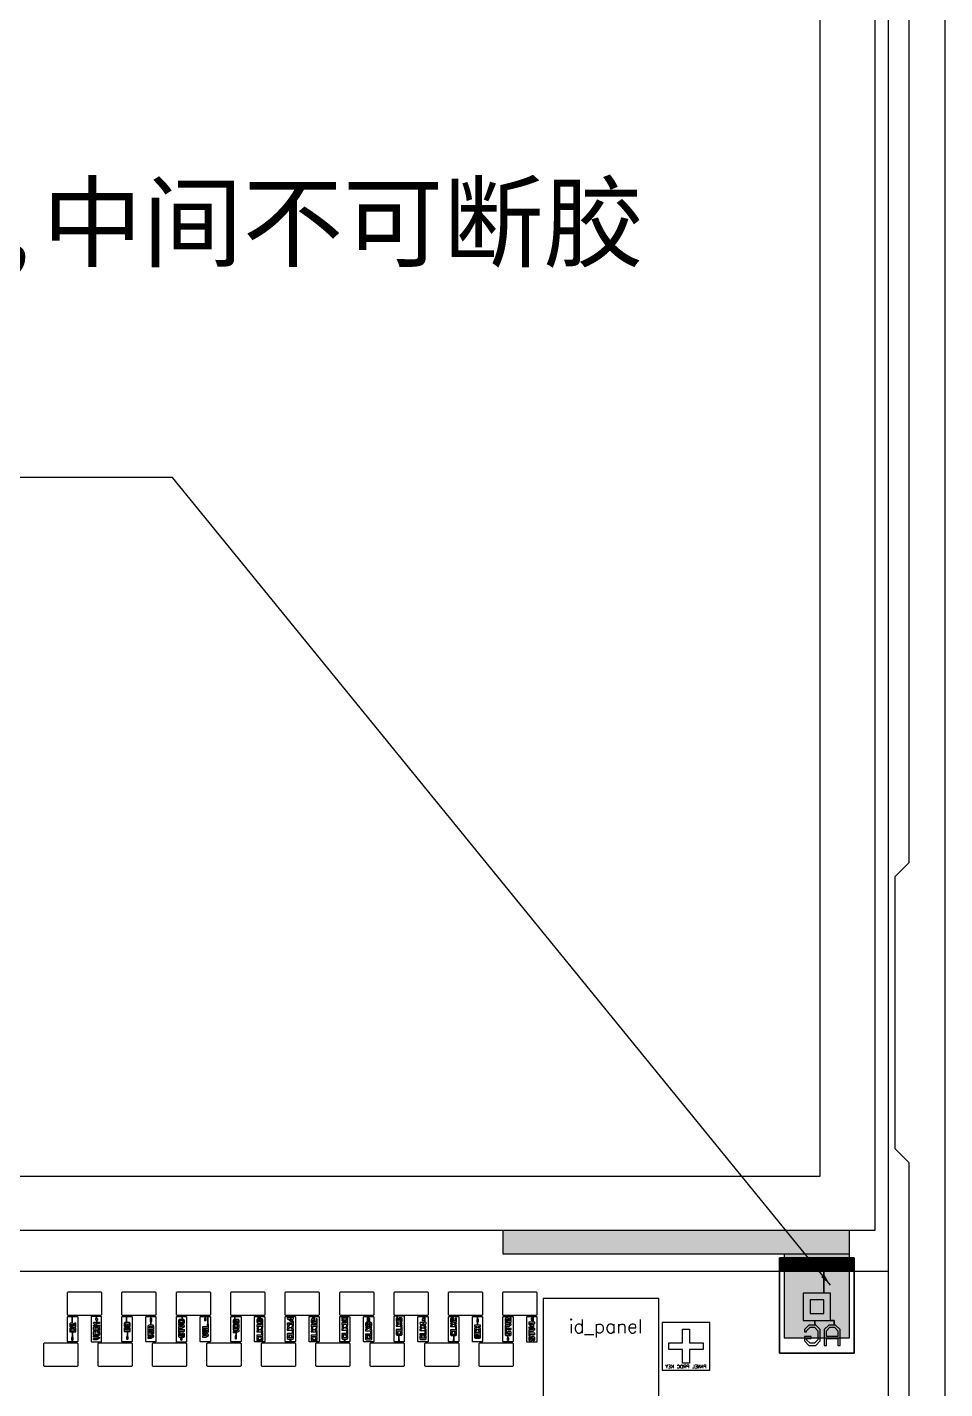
# Model space of a CAD drawing. Header units: millimetres. Extents: x 1248 to 1672, y 459 to 760.
# Drawn here: x 1361.04 to 1374.52, y 607.45 to 627.45 of the extents above; entities that cross this region are included whole.
import ezdxf
from ezdxf.enums import TextEntityAlignment as Align

# ---------------------------------------------------------------- set-up
doc = ezdxf.new("R2010")
doc.units = ezdxf.units.MM
for name, color, linetype in [('BL', 7, 'Continuous'), ('dim', 4, 'Continuous'), ('DIM（标注）', 3, 'Continuous'), ('FPC', 7, 'Continuous'), ('标 注', 3, 'Continuous')]:
    doc.layers.add(name, color=color, linetype=linetype)
doc.styles.get("Standard").update_dxf_attribs({"font": 'txt', "bigfont": 'gbcbig.shx'})
doc.styles.add('宋体', font='')
doc.styles.get('宋体').set_extended_font_data('SimSun')
doc.dimstyles.get("Standard").update_dxf_attribs({"dimtxt": 0.18, "dimasz": 0.18, "dimexe": 0.18, "dimexo": 0.0625, "dimgap": 0.09, "dimtad": 0, "dimtih": 1, "dimtoh": 1, "dimdec": 4, "dimzin": 0, "dimdsep": 46, "dimtxsty": 'Standard', "dimcen": 0.09, "dimadec": 0, "dimazin": 0, "dimtfac": 1, "dimtdec": 4, "dimtofl": 0, "dimtmove": 0, "dimatfit": 3, "dimfxl": 1, "dimtolj": 1, "dimtzin": 0, "dimarcsym": 0})

# ---------------------------------------------------------------- blocks, each defined once
blk = doc.blocks.new('LCD')
at = {"color": 6}
for p, q in [((7424.382, -538.585), (7424.382, -447.285)), ((7422.782, -537.185), (7422.782, -535.785)), ((7422.782, -535.785), (7423.432, -535.785)), ((7423.432, -535.8), (7422.797, -535.8)), ((7422.797, -535.8), (7422.797, -535.815)), ((7422.797, -535.815), (7423.432, -535.815)), ((7423.432, -535.83), (7422.797, -535.83)), ((7422.797, -535.83), (7422.797, -535.845)), ((7422.797, -535.845), (7423.432, -535.845)), ((7423.432, -535.86), (7422.797, -535.86)), ((7422.797, -535.86), (7422.797, -535.875)), ((7422.797, -535.875), (7423.432, -535.875)), ((7423.432, -535.89), (7422.797, -535.89)), ((7422.797, -535.89), (7422.797, -535.905)), ((7422.797, -535.905), (7423.432, -535.905)), ((7423.432, -535.92), (7422.797, -535.92)), ((7422.797, -535.92), (7422.797, -535.935)), ((7422.797, -535.935), (7423.432, -535.935)), ((7423.432, -535.785), (7423.432, -535.8)), ((7423.432, -535.8), (7423.432, -535.785)), ((7423.432, -535.785), (7423.882, -535.785)), ((7423.867, -535.8), (7423.432, -535.8)), ((7423.432, -535.815), (7423.432, -535.83)), ((7423.432, -535.83), (7423.432, -535.815)), ((7423.432, -535.815), (7423.867, -535.815)), ((7423.867, -535.83), (7423.432, -535.83)), ((7423.432, -535.845), (7423.432, -535.86)), ((7423.432, -535.86), (7423.432, -535.845)), ((7423.432, -535.845), (7423.867, -535.845)), ((7423.867, -535.86), (7423.432, -535.86)), ((7423.432, -535.875), (7423.432, -535.89)), ((7423.432, -535.89), (7423.432, -535.875)), ((7423.432, -535.875), (7423.867, -535.875)), ((7423.867, -535.89), (7423.432, -535.89)), ((7423.432, -535.905), (7423.432, -535.92)), ((7423.432, -535.92), (7423.432, -535.905)), ((7423.432, -535.905), (7423.867, -535.905)), ((7423.867, -535.92), (7423.432, -535.92)), ((7423.432, -535.935), (7423.432, -535.95)), ((7423.432, -535.95), (7423.432, -535.935)), ((7423.432, -535.935), (7423.867, -535.935)), ((7423.867, -535.815), (7423.867, -535.8)), ((7423.867, -535.845), (7423.867, -535.83)), ((7423.867, -535.875), (7423.867, -535.86)), ((7423.867, -535.905), (7423.867, -535.89)), ((7423.867, -535.935), (7423.867, -535.92)), ((7423.882, -535.785), (7423.882, -537.185)), ((7423.432, -535.95), (7422.797, -535.95)), ((7422.797, -535.95), (7422.797, -535.965)), ((7422.797, -535.965), (7423.432, -535.965)), ((7423.867, -535.95), (7423.432, -535.95)), ((7423.432, -535.965), (7423.432, -536.305)), ((7423.432, -536.305), (7423.432, -535.965)), ((7423.432, -535.965), (7423.867, -535.965)), ((7423.867, -535.965), (7423.867, -535.95)), ((7423.432, -536.305), (7423.132, -536.305)), ((7423.132, -536.305), (7423.132, -536.705)), ((7423.532, -536.305), (7423.432, -536.305)), ((7423.532, -536.705), (7423.532, -536.305)), ((7423.132, -536.705), (7423.301, -536.705)), ((7423.301, -536.705), (7423.301, -536.774)), ((7423.301, -536.774), (7423.301, -536.705)), ((7423.301, -536.705), (7423.584, -536.705)), ((7423.584, -536.705), (7423.532, -536.705)), ((7423.584, -536.705), (7423.584, -536.774)), ((7423.584, -536.774), (7423.584, -536.705)), ((7423.214, -536.774), (7423.148, -536.84)), ((7423.148, -536.84), (7423.148, -536.873)), ((7423.148, -536.873), (7423.181, -536.873)), ((7423.181, -536.857), (7423.231, -536.807)), ((7423.181, -536.873), (7423.181, -536.857)), ((7423.301, -536.774), (7423.214, -536.774)), ((7423.231, -536.807), (7423.298, -536.807)), ((7423.298, -536.807), (7423.347, -536.857)), ((7423.314, -536.774), (7423.301, -536.774)), ((7423.381, -536.84), (7423.314, -536.774)), ((7423.347, -536.857), (7423.347, -536.99)), ((7423.381, -537.007), (7423.381, -536.84)), ((7423.507, -536.774), (7423.441, -536.84)), ((7423.441, -536.84), (7423.441, -537.074)), ((7423.584, -536.774), (7423.507, -536.774)), ((7423.607, -536.774), (7423.584, -536.774)), ((7423.674, -536.84), (7423.607, -536.774)), ((7423.674, -537.074), (7423.674, -536.84)), ((7423.247, -536.94), (7423.148, -536.94)), ((7423.148, -536.94), (7423.148, -537.007)), ((7423.148, -537.007), (7423.214, -537.074)), ((7423.181, -536.99), (7423.181, -536.974)), ((7423.181, -536.974), (7423.247, -536.974)), ((7423.231, -537.04), (7423.181, -536.99)), ((7423.214, -537.074), (7423.314, -537.074)), ((7423.298, -537.04), (7423.231, -537.04)), ((7423.247, -536.974), (7423.247, -536.94)), ((7423.347, -536.99), (7423.298, -537.04)), ((7423.314, -537.074), (7423.381, -537.007)), ((7423.441, -537.074), (7423.474, -537.074)), ((7423.474, -537.074), (7423.474, -536.974)), ((7423.474, -536.974), (7423.64, -536.974)), ((7423.64, -536.974), (7423.64, -537.074)), ((7423.64, -537.074), (7423.674, -537.074)), ((7423.882, -537.185), (7422.782, -537.185))]:
    blk.add_line(p, q, dxfattribs=at)
for points in [[(7370.542, -535.985), (7424.382, -535.985), (7424.382, -447.285), (7370.542, -447.285)], [(7371.542, -534.585), (7423.382, -534.585), (7423.382, -448.185), (7371.542, -448.185)], [(7422.782, -537.185), (7423.882, -537.185), (7423.882, -535.785), (7422.782, -535.785)], [(7412.818, -536.625), (7412.808, -536.635), (7412.328, -536.635), (7412.318, -536.625), (7412.318, -536.295), (7412.328, -536.285), (7412.808, -536.285), (7412.818, -536.295)], [(7413.618, -536.625), (7413.608, -536.635), (7413.128, -536.635), (7413.118, -536.625), (7413.118, -536.295), (7413.128, -536.285), (7413.608, -536.285), (7413.618, -536.295)], [(7414.418, -536.625), (7414.408, -536.635), (7413.928, -536.635), (7413.918, -536.625), (7413.918, -536.295), (7413.928, -536.285), (7414.408, -536.285), (7414.418, -536.295)], [(7415.218, -536.625), (7415.208, -536.635), (7414.728, -536.635), (7414.718, -536.625), (7414.718, -536.295), (7414.728, -536.285), (7415.208, -536.285), (7415.218, -536.295)], [(7416.018, -536.625), (7416.008, -536.635), (7415.528, -536.635), (7415.518, -536.625), (7415.518, -536.295), (7415.528, -536.285), (7416.008, -536.285), (7416.018, -536.295)], [(7416.818, -536.625), (7416.808, -536.635), (7416.328, -536.635), (7416.318, -536.625), (7416.318, -536.295), (7416.328, -536.285), (7416.808, -536.285), (7416.818, -536.295)], [(7417.618, -536.625), (7417.608, -536.635), (7417.128, -536.635), (7417.118, -536.625), (7417.118, -536.295), (7417.128, -536.285), (7417.608, -536.285), (7417.618, -536.295)], [(7418.418, -536.625), (7418.408, -536.635), (7417.928, -536.635), (7417.918, -536.625), (7417.918, -536.295), (7417.928, -536.285), (7418.408, -536.285), (7418.418, -536.295)], [(7419.218, -536.625), (7419.208, -536.635), (7418.728, -536.635), (7418.718, -536.625), (7418.718, -536.295), (7418.728, -536.285), (7419.208, -536.285), (7419.218, -536.295)], [(7419.308, -538.085), (7421.008, -538.085), (7421.008, -536.385), (7419.308, -536.385)], [(7423.232, -536.605), (7423.432, -536.605), (7423.432, -536.405), (7423.232, -536.405)], [(7412.468, -537.016), (7412.464, -537.02), (7412.322, -537.02), (7412.318, -537.016), (7412.318, -536.654), (7412.322, -536.65), (7412.385, -536.65), (7412.385, -536.746), (7412.362, -536.746), (7412.35, -536.757), (7412.35, -536.795), (7412.362, -536.806), (7412.377, -536.806), (7412.377, -536.788), (7412.369, -536.788), (7412.368, -536.787), (7412.368, -536.765), (7412.369, -536.764), (7412.386, -536.764), (7412.386, -536.765), (7412.386, -536.806), (7412.395, -536.806), (7412.395, -536.816), (7412.362, -536.816), (7412.35, -536.827), (7412.35, -536.876), (7412.391, -536.876), (7412.391, -536.955), (7412.379, -536.955), (7412.379, -536.989), (7412.39, -537.001), (7412.403, -536.988), (7412.403, -536.955), (7412.391, -536.955), (7412.391, -536.876), (7412.44, -536.876), (7412.44, -536.827), (7412.429, -536.816), (7412.395, -536.816), (7412.395, -536.806), (7412.44, -536.806), (7412.44, -536.746), (7412.422, -536.746), (7412.422, -536.788), (7412.404, -536.788), (7412.404, -536.757), (7412.393, -536.746), (7412.385, -536.746), (7412.385, -536.65), (7412.464, -536.65), (7412.468, -536.654)], [(7412.668, -537.016), (7412.672, -537.02), (7412.813, -537.02), (7412.818, -537.015), (7412.818, -536.654), (7412.814, -536.65), (7412.745, -536.65), (7412.745, -536.67), (7412.757, -536.682), (7412.757, -536.702), (7412.748, -536.702), (7412.748, -536.734), (7412.79, -536.734), (7412.79, -536.752), (7412.731, -536.752), (7412.743, -536.764), (7412.731, -536.776), (7412.79, -536.776), (7412.79, -536.794), (7412.745, -536.794), (7412.745, -536.8), (7412.778, -536.8), (7412.79, -536.812), (7412.79, -536.849), (7412.778, -536.86), (7412.768, -536.86), (7412.768, -536.866), (7412.779, -536.866), (7412.79, -536.878), (7412.79, -536.915), (7412.779, -536.926), (7412.725, -536.926), (7412.725, -536.932), (7412.75, -536.932), (7412.79, -536.956), (7412.79, -536.969), (7412.75, -536.992), (7412.7, -536.992), (7412.7, -536.974), (7412.745, -536.974), (7412.765, -536.962), (7412.745, -536.95), (7412.7, -536.95), (7412.7, -536.932), (7412.725, -536.932), (7412.725, -536.926), (7412.711, -536.926), (7412.7, -536.915), (7412.7, -536.878), (7412.711, -536.866), (7412.731, -536.866), (7412.731, -536.884), (7412.719, -536.884), (7412.718, -536.885), (7412.718, -536.908), (7412.719, -536.908), (7412.771, -536.908), (7412.772, -536.908), (7412.772, -536.885), (7412.771, -536.884), (7412.758, -536.884), (7412.758, -536.866), (7412.768, -536.866), (7412.768, -536.86), (7412.711, -536.86), (7412.7, -536.849), (7412.7, -536.812), (7412.711, -536.8), (7412.745, -536.8), (7412.745, -536.794), (7412.706, -536.794), (7412.701, -536.782), (7412.718, -536.764), (7412.701, -536.747), (7412.706, -536.734), (7412.748, -536.734), (7412.748, -536.702), (7412.733, -536.702), (7412.733, -536.681), (7412.745, -536.67), (7412.745, -536.65), (7412.672, -536.65), (7412.668, -536.654)], [(7413.268, -537.016), (7413.264, -537.02), (7413.122, -537.02), (7413.118, -537.016), (7413.118, -536.654), (7413.122, -536.65), (7413.185, -536.65), (7413.185, -536.738), (7413.161, -536.738), (7413.15, -536.75), (7413.15, -536.787), (7413.161, -536.798), (7413.177, -536.798), (7413.177, -536.78), (7413.169, -536.78), (7413.168, -536.78), (7413.168, -536.757), (7413.169, -536.756), (7413.185, -536.756), (7413.186, -536.757), (7413.186, -536.757), (7413.195, -536.766), (7413.195, -536.808), (7413.161, -536.808), (7413.15, -536.82), (7413.15, -536.868), (7413.198, -536.868), (7413.198, -536.945), (7413.185, -536.945), (7413.185, -536.977), (7413.197, -536.988), (7413.197, -536.988), (7413.209, -536.975), (7413.209, -536.945), (7413.198, -536.945), (7413.198, -536.868), (7413.24, -536.868), (7413.24, -536.82), (7413.229, -536.808), (7413.195, -536.808), (7413.195, -536.766), (7413.195, -536.766), (7413.204, -536.757), (7413.204, -536.757), (7413.205, -536.756), (7413.222, -536.756), (7413.222, -536.78), (7413.213, -536.78), (7413.213, -536.798), (7413.229, -536.798), (7413.24, -536.787), (7413.24, -536.75), (7413.229, -536.738), (7413.197, -536.738), (7413.195, -536.741), (7413.193, -536.738), (7413.185, -536.738), (7413.185, -536.65), (7413.264, -536.65), (7413.268, -536.654)], [(7413.618, -537.016), (7413.614, -537.02), (7413.472, -537.02), (7413.468, -537.016), (7413.468, -536.654), (7413.472, -536.65), (7413.545, -536.65), (7413.545, -536.667), (7413.532, -536.681), (7413.532, -536.72), (7413.544, -536.72), (7413.544, -536.777), (7413.511, -536.777), (7413.499, -536.789), (7413.499, -536.837), (7413.518, -536.837), (7413.518, -536.843), (7413.511, -536.843), (7413.499, -536.855), (7413.499, -536.892), (7413.511, -536.903), (7413.524, -536.903), (7413.524, -536.909), (7413.499, -536.909), (7413.499, -536.927), (7413.544, -536.927), (7413.565, -536.939), (7413.544, -536.951), (7413.499, -536.951), (7413.499, -536.969), (7413.549, -536.969), (7413.589, -536.946), (7413.589, -536.933), (7413.549, -536.909), (7413.524, -536.909), (7413.524, -536.903), (7413.542, -536.903), (7413.553, -536.892), (7413.553, -536.862), (7413.554, -536.861), (7413.571, -536.861), (7413.571, -536.862), (7413.571, -536.885), (7413.571, -536.885), (7413.562, -536.885), (7413.562, -536.903), (7413.578, -536.903), (7413.589, -536.892), (7413.589, -536.855), (7413.578, -536.843), (7413.547, -536.843), (7413.535, -536.855), (7413.535, -536.885), (7413.535, -536.885), (7413.518, -536.885), (7413.517, -536.885), (7413.517, -536.862), (7413.518, -536.861), (7413.526, -536.861), (7413.526, -536.843), (7413.518, -536.843), (7413.518, -536.837), (7413.589, -536.837), (7413.589, -536.789), (7413.578, -536.777), (7413.544, -536.777), (7413.544, -536.72), (7413.558, -536.72), (7413.558, -536.681), (7413.545, -536.667), (7413.545, -536.65), (7413.614, -536.65), (7413.618, -536.654)], [(7414.068, -537.02), (7414.064, -537.024), (7413.922, -537.024), (7413.918, -537.02), (7413.918, -536.654), (7413.922, -536.65), (7414.003, -536.65), (7414.003, -536.693), (7413.959, -536.693), (7413.948, -536.705), (7413.948, -536.742), (7413.959, -536.753), (7413.973, -536.753), (7413.973, -536.759), (7413.948, -536.759), (7413.948, -536.777), (7413.993, -536.777), (7414.013, -536.789), (7413.993, -536.801), (7413.948, -536.801), (7413.948, -536.819), (7413.957, -536.819), (7413.957, -536.825), (7413.948, -536.825), (7413.948, -536.885), (7413.966, -536.885), (7413.966, -536.864), (7413.967, -536.864), (7413.967, -536.891), (7413.959, -536.891), (7413.948, -536.903), (7413.948, -536.94), (7413.959, -536.951), (7413.99, -536.951), (7413.993, -536.949), (7413.993, -536.961), (7413.98, -536.961), (7413.98, -536.987), (7413.992, -536.999), (7414.004, -536.987), (7414.004, -536.961), (7413.993, -536.961), (7413.993, -536.949), (7414.002, -536.94), (7414.002, -536.91), (7414.002, -536.909), (7414.019, -536.909), (7414.02, -536.91), (7414.02, -536.933), (7414.019, -536.933), (7414.011, -536.933), (7414.011, -536.951), (7414.026, -536.951), (7414.038, -536.94), (7414.038, -536.903), (7414.026, -536.891), (7413.995, -536.891), (7413.984, -536.903), (7413.984, -536.933), (7413.983, -536.933), (7413.966, -536.933), (7413.966, -536.933), (7413.966, -536.91), (7413.966, -536.909), (7413.975, -536.909), (7413.975, -536.891), (7413.967, -536.891), (7413.967, -536.864), (7414.038, -536.864), (7414.038, -536.846), (7413.966, -536.846), (7413.966, -536.825), (7413.957, -536.825), (7413.957, -536.819), (7413.998, -536.819), (7414.038, -536.796), (7414.038, -536.783), (7413.998, -536.759), (7413.973, -536.759), (7413.973, -536.753), (7414.027, -536.753), (7414.038, -536.742), (7414.038, -536.705), (7414.027, -536.693), (7414.003, -536.693), (7414.003, -536.65), (7414.064, -536.65), (7414.068, -536.654)], [(7414.019, -536.711), (7413.967, -536.711), (7413.966, -536.712), (7413.966, -536.735), (7413.967, -536.735), (7414.019, -536.735), (7414.02, -536.735), (7414.02, -536.712)], [(7414.418, -537.016), (7414.414, -537.02), (7414.272, -537.02), (7414.268, -537.016), (7414.268, -536.654), (7414.272, -536.65), (7414.342, -536.65), (7414.342, -536.666), (7414.33, -536.678), (7414.33, -536.707), (7414.354, -536.707), (7414.354, -536.678), (7414.342, -536.666), (7414.342, -536.65), (7414.382, -536.65), (7414.382, -536.759), (7414.373, -536.759), (7414.373, -536.801), (7414.301, -536.801), (7414.301, -536.819), (7414.321, -536.819), (7414.321, -536.825), (7414.312, -536.825), (7414.301, -536.836), (7414.301, -536.873), (7414.312, -536.885), (7414.326, -536.885), (7414.326, -536.891), (7414.301, -536.891), (7414.301, -536.909), (7414.346, -536.909), (7414.366, -536.921), (7414.346, -536.933), (7414.301, -536.933), (7414.301, -536.951), (7414.35, -536.951), (7414.391, -536.927), (7414.391, -536.914), (7414.35, -536.891), (7414.326, -536.891), (7414.326, -536.885), (7414.379, -536.885), (7414.391, -536.873), (7414.391, -536.836), (7414.379, -536.825), (7414.34, -536.825), (7414.34, -536.855), (7414.358, -536.855), (7414.358, -536.843), (7414.372, -536.843), (7414.373, -536.843), (7414.373, -536.866), (7414.372, -536.867), (7414.319, -536.867), (7414.319, -536.866), (7414.319, -536.843), (7414.319, -536.843), (7414.331, -536.843), (7414.331, -536.825), (7414.321, -536.825), (7414.321, -536.819), (7414.391, -536.819), (7414.391, -536.759), (7414.382, -536.759), (7414.382, -536.65), (7414.414, -536.65), (7414.418, -536.654)], [(7414.868, -537.016), (7414.864, -537.02), (7414.722, -537.02), (7414.718, -537.016), (7414.718, -536.654), (7414.722, -536.65), (7414.778, -536.65), (7414.778, -536.693), (7414.762, -536.693), (7414.751, -536.705), (7414.751, -536.742), (7414.762, -536.753), (7414.794, -536.753), (7414.796, -536.751), (7414.796, -536.759), (7414.762, -536.759), (7414.751, -536.771), (7414.751, -536.819), (7414.776, -536.819), (7414.776, -536.825), (7414.751, -536.825), (7414.751, -536.843), (7414.796, -536.843), (7414.816, -536.855), (7414.796, -536.867), (7414.751, -536.867), (7414.751, -536.885), (7414.796, -536.885), (7414.796, -536.933), (7414.78, -536.933), (7414.78, -536.97), (7414.792, -536.982), (7414.804, -536.97), (7414.804, -536.933), (7414.796, -536.933), (7414.796, -536.885), (7414.801, -536.885), (7414.841, -536.862), (7414.841, -536.849), (7414.801, -536.825), (7414.776, -536.825), (7414.776, -536.819), (7414.841, -536.819), (7414.841, -536.771), (7414.83, -536.759), (7414.796, -536.759), (7414.796, -536.751), (7414.805, -536.742), (7414.805, -536.712), (7414.806, -536.711), (7414.822, -536.711), (7414.823, -536.712), (7414.823, -536.735), (7414.822, -536.735), (7414.814, -536.735), (7414.814, -536.753), (7414.83, -536.753), (7414.841, -536.742), (7414.841, -536.705), (7414.83, -536.693), (7414.798, -536.693), (7414.787, -536.705), (7414.787, -536.735), (7414.786, -536.735), (7414.77, -536.735), (7414.769, -536.735), (7414.769, -536.712), (7414.77, -536.711), (7414.778, -536.711), (7414.778, -536.693), (7414.778, -536.693), (7414.778, -536.65), (7414.864, -536.65), (7414.868, -536.654)], [(7415.218, -537.016), (7415.214, -537.02), (7415.072, -537.02), (7415.068, -537.016), (7415.068, -536.654), (7415.072, -536.65), (7415.118, -536.65), (7415.118, -536.684), (7415.11, -536.684), (7415.099, -536.695), (7415.099, -536.733), (7415.11, -536.744), (7415.178, -536.744), (7415.18, -536.742), (7415.18, -536.75), (7415.171, -536.75), (7415.171, -536.771), (7415.099, -536.771), (7415.099, -536.795), (7415.112, -536.807), (7415.112, -536.816), (7415.099, -536.829), (7415.128, -536.858), (7415.099, -536.858), (7415.099, -536.876), (7415.18, -536.876), (7415.18, -536.882), (7415.171, -536.882), (7415.171, -536.924), (7415.099, -536.924), (7415.099, -536.942), (7415.121, -536.942), (7415.121, -536.948), (7415.11, -536.948), (7415.099, -536.959), (7415.099, -536.997), (7415.11, -537.008), (7415.178, -537.008), (7415.189, -536.997), (7415.189, -536.959), (7415.178, -536.948), (7415.158, -536.948), (7415.158, -536.966), (7415.17, -536.966), (7415.171, -536.967), (7415.171, -536.989), (7415.17, -536.99), (7415.118, -536.99), (7415.117, -536.989), (7415.117, -536.967), (7415.118, -536.966), (7415.131, -536.966), (7415.131, -536.948), (7415.121, -536.948), (7415.121, -536.942), (7415.189, -536.942), (7415.189, -536.882), (7415.18, -536.882), (7415.18, -536.876), (7415.189, -536.876), (7415.189, -536.858), (7415.16, -536.858), (7415.189, -536.829), (7415.176, -536.816), (7415.149, -536.843), (7415.139, -536.843), (7415.112, -536.816), (7415.112, -536.807), (7415.115, -536.81), (7415.12, -536.81), (7415.13, -536.8), (7415.119, -536.789), (7415.171, -536.789), (7415.171, -536.81), (7415.189, -536.81), (7415.189, -536.75), (7415.18, -536.75), (7415.18, -536.742), (7415.189, -536.733), (7415.189, -536.695), (7415.178, -536.684), (7415.146, -536.684), (7415.135, -536.695), (7415.135, -536.726), (7415.118, -536.726), (7415.117, -536.725), (7415.117, -536.703), (7415.118, -536.702), (7415.126, -536.702), (7415.126, -536.684), (7415.118, -536.684), (7415.118, -536.65), (7415.146, -536.65), (7415.146, -536.656), (7415.146, -536.656), (7415.138, -536.664), (7415.138, -536.678), (7415.153, -536.678), (7415.153, -536.663), (7415.146, -536.656), (7415.146, -536.656), (7415.146, -536.65), (7415.214, -536.65), (7415.218, -536.654)], [(7415.171, -536.702), (7415.154, -536.702), (7415.154, -536.703), (7415.154, -536.726), (7415.171, -536.726), (7415.172, -536.725), (7415.172, -536.703)], [(7415.668, -537.016), (7415.664, -537.02), (7415.522, -537.02), (7415.518, -537.016), (7415.518, -536.654), (7415.522, -536.65), (7415.63, -536.65), (7415.63, -536.658), (7415.611, -536.658), (7415.611, -536.667), (7415.552, -536.667), (7415.548, -536.681), (7415.554, -536.685), (7415.599, -536.718), (7415.629, -536.718), (7415.629, -536.724), (7415.62, -536.724), (7415.62, -536.745), (7415.548, -536.745), (7415.548, -536.769), (7415.561, -536.781), (7415.561, -536.79), (7415.548, -536.803), (7415.577, -536.832), (7415.548, -536.832), (7415.548, -536.85), (7415.629, -536.85), (7415.629, -536.856), (7415.62, -536.856), (7415.62, -536.898), (7415.548, -536.898), (7415.548, -536.916), (7415.569, -536.916), (7415.569, -536.922), (7415.559, -536.922), (7415.548, -536.934), (7415.548, -536.971), (7415.559, -536.982), (7415.595, -536.982), (7415.595, -536.986), (7415.586, -536.986), (7415.586, -537.004), (7415.595, -537.013), (7415.604, -537.004), (7415.604, -536.986), (7415.595, -536.986), (7415.595, -536.982), (7415.627, -536.982), (7415.638, -536.971), (7415.638, -536.934), (7415.627, -536.922), (7415.606, -536.922), (7415.606, -536.94), (7415.619, -536.94), (7415.62, -536.941), (7415.62, -536.963), (7415.619, -536.964), (7415.567, -536.964), (7415.566, -536.963), (7415.566, -536.941), (7415.567, -536.94), (7415.579, -536.94), (7415.579, -536.922), (7415.569, -536.922), (7415.569, -536.916), (7415.638, -536.916), (7415.638, -536.856), (7415.629, -536.856), (7415.629, -536.85), (7415.638, -536.85), (7415.638, -536.832), (7415.609, -536.832), (7415.638, -536.803), (7415.625, -536.79), (7415.598, -536.817), (7415.588, -536.817), (7415.561, -536.79), (7415.561, -536.781), (7415.563, -536.784), (7415.569, -536.784), (7415.579, -536.774), (7415.568, -536.763), (7415.62, -536.763), (7415.62, -536.784), (7415.638, -536.784), (7415.638, -536.724), (7415.629, -536.724), (7415.629, -536.685), (7415.638, -536.685), (7415.638, -536.667), (7415.629, -536.667), (7415.629, -536.658), (7415.63, -536.658), (7415.63, -536.65), (7415.664, -536.65), (7415.668, -536.654)], [(7415.584, -536.685), (7415.605, -536.7), (7415.611, -536.7), (7415.611, -536.685)], [(7416.018, -537.016), (7416.014, -537.02), (7415.872, -537.02), (7415.868, -537.016), (7415.868, -536.654), (7415.872, -536.65), (7415.926, -536.65), (7415.926, -536.684), (7415.91, -536.684), (7415.899, -536.695), (7415.899, -536.732), (7415.91, -536.744), (7415.926, -536.744), (7415.926, -536.726), (7415.917, -536.726), (7415.917, -536.725), (7415.917, -536.702), (7415.917, -536.702), (7415.934, -536.702), (7415.935, -536.702), (7415.935, -536.744), (7415.98, -536.744), (7415.98, -536.75), (7415.971, -536.75), (7415.971, -536.771), (7415.899, -536.771), (7415.899, -536.794), (7415.911, -536.807), (7415.911, -536.816), (7415.899, -536.828), (7415.928, -536.858), (7415.899, -536.858), (7415.899, -536.876), (7415.98, -536.876), (7415.98, -536.882), (7415.971, -536.882), (7415.971, -536.924), (7415.899, -536.924), (7415.899, -536.942), (7415.92, -536.942), (7415.92, -536.948), (7415.91, -536.948), (7415.899, -536.959), (7415.899, -536.996), (7415.91, -537.008), (7415.978, -537.008), (7415.989, -536.996), (7415.989, -536.959), (7415.977, -536.948), (7415.957, -536.948), (7415.957, -536.966), (7415.97, -536.966), (7415.971, -536.966), (7415.971, -536.989), (7415.97, -536.99), (7415.918, -536.99), (7415.917, -536.989), (7415.917, -536.966), (7415.917, -536.966), (7415.93, -536.966), (7415.93, -536.948), (7415.92, -536.948), (7415.92, -536.942), (7415.989, -536.942), (7415.989, -536.882), (7415.98, -536.882), (7415.98, -536.876), (7415.989, -536.876), (7415.989, -536.858), (7415.959, -536.858), (7415.989, -536.828), (7415.976, -536.816), (7415.949, -536.843), (7415.938, -536.843), (7415.911, -536.816), (7415.911, -536.807), (7415.914, -536.81), (7415.92, -536.81), (7415.93, -536.8), (7415.919, -536.789), (7415.971, -536.789), (7415.971, -536.81), (7415.989, -536.81), (7415.989, -536.75), (7415.98, -536.75), (7415.98, -536.744), (7415.989, -536.744), (7415.989, -536.684), (7415.971, -536.684), (7415.971, -536.726), (7415.953, -536.726), (7415.953, -536.695), (7415.941, -536.684), (7415.926, -536.684), (7415.926, -536.65), (7415.948, -536.65), (7415.948, -536.659), (7415.949, -536.659), (7415.941, -536.666), (7415.941, -536.679), (7415.955, -536.679), (7415.955, -536.666), (7415.949, -536.659), (7415.948, -536.659), (7415.948, -536.65), (7416.014, -536.65), (7416.018, -536.654)], [(7416.468, -537.016), (7416.464, -537.02), (7416.322, -537.02), (7416.318, -537.016), (7416.318, -536.654), (7416.322, -536.65), (7416.393, -536.65), (7416.393, -536.656), (7416.359, -536.656), (7416.348, -536.668), (7416.348, -536.705), (7416.359, -536.716), (7416.427, -536.716), (7416.429, -536.714), (7416.429, -536.722), (7416.42, -536.722), (7416.42, -536.743), (7416.348, -536.743), (7416.348, -536.767), (7416.361, -536.78), (7416.361, -536.788), (7416.348, -536.801), (7416.377, -536.83), (7416.348, -536.83), (7416.348, -536.848), (7416.429, -536.848), (7416.429, -536.854), (7416.42, -536.854), (7416.42, -536.896), (7416.348, -536.896), (7416.348, -536.914), (7416.369, -536.914), (7416.369, -536.92), (7416.359, -536.92), (7416.348, -536.932), (7416.348, -536.969), (7416.359, -536.98), (7416.391, -536.98), (7416.391, -536.987), (7416.382, -536.987), (7416.382, -537.007), (7416.391, -537.015), (7416.391, -537.015), (7416.4, -537.007), (7416.4, -536.987), (7416.391, -536.987), (7416.391, -536.98), (7416.427, -536.98), (7416.438, -536.969), (7416.438, -536.932), (7416.427, -536.92), (7416.407, -536.92), (7416.407, -536.938), (7416.419, -536.938), (7416.42, -536.939), (7416.42, -536.962), (7416.419, -536.962), (7416.367, -536.962), (7416.366, -536.962), (7416.366, -536.939), (7416.367, -536.938), (7416.38, -536.938), (7416.38, -536.92), (7416.369, -536.92), (7416.369, -536.914), (7416.438, -536.914), (7416.438, -536.854), (7416.429, -536.854), (7416.429, -536.848), (7416.438, -536.848), (7416.438, -536.83), (7416.409, -536.83), (7416.438, -536.801), (7416.425, -536.788), (7416.398, -536.815), (7416.388, -536.815), (7416.361, -536.788), (7416.361, -536.78), (7416.364, -536.782), (7416.369, -536.782), (7416.379, -536.772), (7416.368, -536.761), (7416.42, -536.761), (7416.42, -536.782), (7416.438, -536.782), (7416.438, -536.722), (7416.429, -536.722), (7416.429, -536.714), (7416.438, -536.705), (7416.438, -536.668), (7416.427, -536.656), (7416.393, -536.656), (7416.393, -536.65), (7416.461, -536.65), (7416.468, -536.657)], [(7416.419, -536.674), (7416.367, -536.674), (7416.366, -536.675), (7416.366, -536.698), (7416.367, -536.698), (7416.419, -536.698), (7416.42, -536.698), (7416.42, -536.675)], [(7416.818, -537.016), (7416.814, -537.02), (7416.672, -537.02), (7416.668, -537.016), (7416.668, -536.654), (7416.672, -536.65), (7416.726, -536.65), (7416.726, -536.733), (7416.71, -536.733), (7416.699, -536.744), (7416.699, -536.782), (7416.71, -536.793), (7416.712, -536.793), (7416.712, -536.799), (7416.699, -536.812), (7416.728, -536.841), (7416.699, -536.841), (7416.699, -536.859), (7416.78, -536.859), (7416.78, -536.865), (7416.771, -536.865), (7416.771, -536.907), (7416.699, -536.907), (7416.699, -536.925), (7416.721, -536.925), (7416.721, -536.931), (7416.71, -536.931), (7416.699, -536.942), (7416.699, -536.98), (7416.71, -536.991), (7416.778, -536.991), (7416.789, -536.98), (7416.789, -536.942), (7416.778, -536.931), (7416.758, -536.931), (7416.758, -536.949), (7416.77, -536.949), (7416.771, -536.95), (7416.771, -536.972), (7416.77, -536.973), (7416.718, -536.973), (7416.717, -536.972), (7416.717, -536.95), (7416.718, -536.949), (7416.731, -536.949), (7416.731, -536.931), (7416.721, -536.931), (7416.721, -536.925), (7416.789, -536.925), (7416.789, -536.865), (7416.78, -536.865), (7416.78, -536.859), (7416.789, -536.859), (7416.789, -536.841), (7416.76, -536.841), (7416.789, -536.812), (7416.776, -536.799), (7416.749, -536.826), (7416.739, -536.826), (7416.712, -536.799), (7416.712, -536.793), (7416.742, -536.793), (7416.744, -536.791), (7416.746, -536.793), (7416.778, -536.793), (7416.789, -536.782), (7416.789, -536.744), (7416.778, -536.733), (7416.746, -536.733), (7416.744, -536.735), (7416.742, -536.733), (7416.726, -536.733), (7416.726, -536.65), (7416.749, -536.65), (7416.749, -536.673), (7416.749, -536.673), (7416.736, -536.686), (7416.736, -536.706), (7416.761, -536.706), (7416.761, -536.685), (7416.749, -536.673), (7416.749, -536.673), (7416.749, -536.65), (7416.814, -536.65), (7416.818, -536.654)], [(7417.268, -537.016), (7417.264, -537.02), (7417.122, -537.02), (7417.118, -537.016), (7417.118, -536.644), (7417.122, -536.64), (7417.165, -536.64), (7417.165, -536.666), (7417.157, -536.666), (7417.146, -536.677), (7417.146, -536.714), (7417.157, -536.726), (7417.159, -536.726), (7417.159, -536.732), (7417.146, -536.744), (7417.175, -536.774), (7417.146, -536.774), (7417.146, -536.792), (7417.227, -536.792), (7417.227, -536.798), (7417.218, -536.798), (7417.218, -536.84), (7417.146, -536.84), (7417.146, -536.858), (7417.168, -536.858), (7417.168, -536.864), (7417.157, -536.864), (7417.146, -536.875), (7417.146, -536.912), (7417.157, -536.924), (7417.189, -536.924), (7417.189, -536.987), (7417.181, -536.987), (7417.181, -537.007), (7417.189, -537.015), (7417.198, -537.007), (7417.198, -536.987), (7417.189, -536.987), (7417.189, -536.924), (7417.225, -536.924), (7417.236, -536.912), (7417.236, -536.875), (7417.225, -536.864), (7417.205, -536.864), (7417.205, -536.882), (7417.217, -536.882), (7417.218, -536.882), (7417.218, -536.905), (7417.217, -536.906), (7417.165, -536.906), (7417.164, -536.905), (7417.164, -536.882), (7417.165, -536.882), (7417.178, -536.882), (7417.178, -536.864), (7417.168, -536.864), (7417.168, -536.858), (7417.236, -536.858), (7417.236, -536.798), (7417.227, -536.798), (7417.227, -536.792), (7417.236, -536.792), (7417.236, -536.774), (7417.207, -536.774), (7417.236, -536.744), (7417.223, -536.732), (7417.196, -536.759), (7417.186, -536.759), (7417.159, -536.732), (7417.159, -536.726), (7417.225, -536.726), (7417.236, -536.714), (7417.236, -536.677), (7417.225, -536.666), (7417.193, -536.666), (7417.182, -536.677), (7417.182, -536.708), (7417.165, -536.708), (7417.164, -536.707), (7417.164, -536.684), (7417.165, -536.684), (7417.173, -536.684), (7417.173, -536.666), (7417.165, -536.666), (7417.165, -536.64), (7417.264, -536.64), (7417.268, -536.644)], [(7417.217, -536.684), (7417.201, -536.684), (7417.2, -536.684), (7417.2, -536.708), (7417.217, -536.708), (7417.218, -536.707), (7417.218, -536.684)], [(7417.618, -537.016), (7417.614, -537.02), (7417.472, -537.02), (7417.468, -537.016), (7417.468, -536.654), (7417.472, -536.65), (7417.546, -536.65), (7417.546, -536.673), (7417.532, -536.686), (7417.532, -536.706), (7417.558, -536.706), (7417.558, -536.685), (7417.546, -536.673), (7417.546, -536.65), (7417.569, -536.65), (7417.569, -536.728), (7417.56, -536.728), (7417.56, -536.737), (7417.502, -536.737), (7417.497, -536.751), (7417.51, -536.76), (7417.51, -536.794), (7417.497, -536.807), (7417.527, -536.836), (7417.497, -536.836), (7417.497, -536.854), (7417.578, -536.854), (7417.578, -536.86), (7417.569, -536.86), (7417.569, -536.902), (7417.497, -536.902), (7417.497, -536.92), (7417.519, -536.92), (7417.519, -536.926), (7417.509, -536.926), (7417.497, -536.937), (7417.497, -536.975), (7417.509, -536.986), (7417.576, -536.986), (7417.587, -536.975), (7417.587, -536.937), (7417.576, -536.926), (7417.556, -536.926), (7417.556, -536.944), (7417.569, -536.944), (7417.569, -536.945), (7417.569, -536.967), (7417.569, -536.968), (7417.516, -536.968), (7417.515, -536.967), (7417.515, -536.945), (7417.516, -536.944), (7417.529, -536.944), (7417.529, -536.926), (7417.519, -536.926), (7417.519, -536.92), (7417.587, -536.92), (7417.587, -536.86), (7417.578, -536.86), (7417.578, -536.854), (7417.587, -536.854), (7417.587, -536.836), (7417.558, -536.836), (7417.587, -536.807), (7417.575, -536.794), (7417.548, -536.821), (7417.537, -536.821), (7417.51, -536.794), (7417.51, -536.76), (7417.548, -536.788), (7417.578, -536.788), (7417.578, -536.755), (7417.587, -536.755), (7417.587, -536.737), (7417.578, -536.737), (7417.578, -536.728), (7417.569, -536.728), (7417.569, -536.65), (7417.614, -536.65), (7417.618, -536.654)], [(7418.068, -537.016), (7418.064, -537.02), (7417.922, -537.02), (7417.918, -537.016), (7417.918, -536.654), (7417.922, -536.65), (7417.973, -536.65), (7417.973, -536.671), (7417.957, -536.671), (7417.946, -536.682), (7417.946, -536.72), (7417.957, -536.731), (7417.959, -536.731), (7417.959, -536.737), (7417.946, -536.75), (7417.975, -536.779), (7417.946, -536.779), (7417.946, -536.797), (7418.027, -536.797), (7418.027, -536.803), (7418.018, -536.803), (7418.018, -536.845), (7417.946, -536.845), (7417.946, -536.863), (7417.967, -536.863), (7417.967, -536.869), (7417.957, -536.869), (7417.946, -536.88), (7417.946, -536.918), (7417.957, -536.929), (7417.994, -536.929), (7417.994, -536.987), (7417.986, -536.987), (7417.986, -537.007), (7417.994, -537.015), (7418.003, -537.007), (7418.003, -536.987), (7417.994, -536.987), (7417.994, -536.929), (7418.025, -536.929), (7418.036, -536.918), (7418.036, -536.88), (7418.025, -536.869), (7418.004, -536.869), (7418.004, -536.887), (7418.017, -536.887), (7418.018, -536.888), (7418.018, -536.91), (7418.017, -536.911), (7417.965, -536.911), (7417.964, -536.91), (7417.964, -536.888), (7417.965, -536.887), (7417.977, -536.887), (7417.977, -536.869), (7417.967, -536.869), (7417.967, -536.863), (7418.036, -536.863), (7418.036, -536.803), (7418.027, -536.803), (7418.027, -536.797), (7418.036, -536.797), (7418.036, -536.779), (7418.007, -536.779), (7418.036, -536.75), (7418.023, -536.737), (7417.996, -536.764), (7417.986, -536.764), (7417.959, -536.737), (7417.959, -536.731), (7417.973, -536.731), (7417.973, -536.713), (7417.965, -536.713), (7417.964, -536.712), (7417.964, -536.69), (7417.965, -536.689), (7417.981, -536.689), (7417.982, -536.69), (7417.982, -536.731), (7418.036, -536.731), (7418.036, -536.671), (7418.018, -536.671), (7418.018, -536.713), (7418, -536.713), (7418, -536.682), (7417.989, -536.671), (7417.973, -536.671), (7417.973, -536.65), (7418.064, -536.65), (7418.068, -536.654)], [(7418.418, -537.016), (7418.414, -537.02), (7418.272, -537.02), (7418.268, -537.016), (7418.268, -536.654), (7418.272, -536.65), (7418.345, -536.65), (7418.345, -536.682), (7418.347, -536.682), (7418.336, -536.692), (7418.336, -536.727), (7418.343, -536.727), (7418.343, -536.777), (7418.298, -536.777), (7418.298, -536.795), (7418.334, -536.795), (7418.334, -536.819), (7418.298, -536.819), (7418.298, -536.837), (7418.319, -536.837), (7418.319, -536.843), (7418.309, -536.843), (7418.298, -536.854), (7418.298, -536.892), (7418.309, -536.903), (7418.319, -536.903), (7418.319, -536.909), (7418.309, -536.909), (7418.298, -536.92), (7418.298, -536.958), (7418.309, -536.969), (7418.377, -536.969), (7418.388, -536.958), (7418.388, -536.92), (7418.377, -536.909), (7418.337, -536.909), (7418.337, -536.939), (7418.355, -536.939), (7418.355, -536.927), (7418.369, -536.927), (7418.37, -536.928), (7418.37, -536.95), (7418.369, -536.951), (7418.317, -536.951), (7418.316, -536.95), (7418.316, -536.928), (7418.317, -536.927), (7418.328, -536.927), (7418.328, -536.909), (7418.319, -536.909), (7418.319, -536.903), (7418.377, -536.903), (7418.388, -536.892), (7418.388, -536.854), (7418.377, -536.843), (7418.357, -536.843), (7418.357, -536.861), (7418.369, -536.861), (7418.37, -536.862), (7418.37, -536.884), (7418.369, -536.885), (7418.317, -536.885), (7418.316, -536.884), (7418.316, -536.862), (7418.317, -536.861), (7418.33, -536.861), (7418.33, -536.843), (7418.319, -536.843), (7418.319, -536.837), (7418.388, -536.837), (7418.388, -536.819), (7418.352, -536.819), (7418.352, -536.795), (7418.388, -536.795), (7418.388, -536.777), (7418.343, -536.777), (7418.343, -536.727), (7418.36, -536.727), (7418.36, -536.694), (7418.348, -536.682), (7418.345, -536.682), (7418.345, -536.65), (7418.414, -536.65), (7418.418, -536.654)], [(7418.868, -537.016), (7418.864, -537.02), (7418.722, -537.02), (7418.718, -537.016), (7418.718, -536.654), (7418.722, -536.65), (7418.775, -536.65), (7418.775, -536.67), (7418.759, -536.67), (7418.748, -536.681), (7418.748, -536.719), (7418.759, -536.73), (7418.773, -536.73), (7418.773, -536.736), (7418.748, -536.736), (7418.748, -536.754), (7418.793, -536.754), (7418.813, -536.766), (7418.793, -536.778), (7418.748, -536.778), (7418.748, -536.796), (7418.757, -536.796), (7418.757, -536.802), (7418.748, -536.802), (7418.748, -536.862), (7418.766, -536.862), (7418.766, -536.841), (7418.767, -536.841), (7418.767, -536.868), (7418.759, -536.868), (7418.748, -536.879), (7418.748, -536.917), (7418.759, -536.928), (7418.79, -536.928), (7418.792, -536.927), (7418.792, -536.963), (7418.78, -536.963), (7418.78, -536.99), (7418.792, -537.002), (7418.804, -536.99), (7418.804, -536.963), (7418.792, -536.963), (7418.792, -536.927), (7418.802, -536.917), (7418.802, -536.887), (7418.802, -536.886), (7418.819, -536.886), (7418.82, -536.887), (7418.82, -536.909), (7418.819, -536.91), (7418.811, -536.91), (7418.811, -536.928), (7418.826, -536.928), (7418.838, -536.917), (7418.838, -536.879), (7418.826, -536.868), (7418.795, -536.868), (7418.784, -536.879), (7418.784, -536.909), (7418.783, -536.91), (7418.766, -536.91), (7418.766, -536.909), (7418.766, -536.887), (7418.766, -536.886), (7418.775, -536.886), (7418.775, -536.868), (7418.767, -536.868), (7418.767, -536.841), (7418.838, -536.841), (7418.838, -536.823), (7418.766, -536.823), (7418.766, -536.802), (7418.757, -536.802), (7418.757, -536.796), (7418.798, -536.796), (7418.838, -536.773), (7418.838, -536.759), (7418.798, -536.736), (7418.773, -536.736), (7418.773, -536.73), (7418.775, -536.73), (7418.775, -536.712), (7418.767, -536.712), (7418.766, -536.711), (7418.766, -536.689), (7418.767, -536.688), (7418.783, -536.688), (7418.784, -536.689), (7418.784, -536.73), (7418.838, -536.73), (7418.838, -536.67), (7418.82, -536.67), (7418.82, -536.712), (7418.802, -536.712), (7418.802, -536.681), (7418.791, -536.67), (7418.775, -536.67), (7418.775, -536.65), (7418.798, -536.65), (7418.798, -536.65), (7418.864, -536.65), (7418.868, -536.654)], [(7419.218, -537.02), (7419.214, -537.024), (7419.072, -537.024), (7419.068, -537.02), (7419.068, -536.654), (7419.072, -536.65), (7419.146, -536.65), (7419.146, -536.665), (7419.134, -536.677), (7419.134, -536.704), (7419.158, -536.704), (7419.158, -536.677), (7419.146, -536.665), (7419.146, -536.65), (7419.163, -536.65), (7419.163, -536.734), (7419.154, -536.734), (7419.154, -536.734), (7419.096, -536.734), (7419.096, -536.759), (7419.101, -536.764), (7419.128, -536.79), (7419.128, -536.804), (7419.096, -536.804), (7419.096, -536.822), (7419.153, -536.822), (7419.166, -536.834), (7419.153, -536.846), (7419.096, -536.846), (7419.096, -536.864), (7419.105, -536.864), (7419.105, -536.874), (7419.096, -536.874), (7419.096, -536.934), (7419.114, -536.934), (7419.114, -536.913), (7419.115, -536.913), (7419.115, -536.944), (7419.108, -536.944), (7419.096, -536.955), (7419.096, -536.993), (7419.108, -537.004), (7419.138, -537.004), (7419.142, -537.001), (7419.15, -536.993), (7419.15, -536.963), (7419.151, -536.962), (7419.167, -536.962), (7419.168, -536.963), (7419.168, -536.985), (7419.167, -536.986), (7419.161, -536.986), (7419.161, -537.004), (7419.174, -537.004), (7419.186, -536.993), (7419.186, -536.955), (7419.174, -536.944), (7419.144, -536.944), (7419.132, -536.955), (7419.132, -536.985), (7419.131, -536.986), (7419.115, -536.986), (7419.114, -536.985), (7419.114, -536.963), (7419.115, -536.962), (7419.121, -536.962), (7419.121, -536.944), (7419.115, -536.944), (7419.115, -536.913), (7419.186, -536.913), (7419.186, -536.895), (7419.114, -536.895), (7419.114, -536.874), (7419.105, -536.874), (7419.105, -536.864), (7419.16, -536.864), (7419.186, -536.841), (7419.186, -536.828), (7419.16, -536.804), (7419.128, -536.804), (7419.128, -536.79), (7419.132, -536.794), (7419.172, -536.794), (7419.172, -536.752), (7419.186, -536.752), (7419.186, -536.734), (7419.172, -536.734), (7419.172, -536.734), (7419.163, -536.734), (7419.163, -536.65), (7419.214, -536.65), (7419.218, -536.654)], [(7421.058, -537.435), (7421.758, -537.435), (7421.758, -536.735), (7421.058, -536.735)], [(7412.422, -536.834), (7412.369, -536.834), (7412.368, -536.835), (7412.368, -536.858), (7412.422, -536.858), (7412.422, -536.835)], [(7412.771, -536.818), (7412.718, -536.818), (7412.718, -536.818), (7412.718, -536.841), (7412.718, -536.842), (7412.771, -536.842), (7412.772, -536.841), (7412.772, -536.818)], [(7413.169, -536.826), (7413.221, -536.826), (7413.222, -536.827), (7413.222, -536.85), (7413.168, -536.85), (7413.168, -536.827)], [(7413.518, -536.795), (7413.571, -536.795), (7413.571, -536.796), (7413.571, -536.819), (7413.517, -536.819), (7413.517, -536.796)], [(7414.822, -536.777), (7414.77, -536.777), (7414.769, -536.778), (7414.769, -536.801), (7414.823, -536.801), (7414.823, -536.778)], [(7416.734, -536.751), (7416.718, -536.751), (7416.717, -536.752), (7416.717, -536.774), (7416.718, -536.775), (7416.734, -536.775), (7416.735, -536.774), (7416.735, -536.752)], [(7416.77, -536.751), (7416.754, -536.751), (7416.753, -536.752), (7416.753, -536.774), (7416.754, -536.775), (7416.77, -536.775), (7416.771, -536.774), (7416.771, -536.752)], [(7417.534, -536.755), (7417.554, -536.77), (7417.56, -536.77), (7417.56, -536.755)], [(7419.154, -536.752), (7419.154, -536.776), (7419.139, -536.776), (7419.127, -536.764), (7419.115, -536.752)], [(7421.358, -536.835), (7421.458, -536.835), (7421.458, -537.035), (7421.658, -537.035), (7421.658, -537.135), (7421.458, -537.135), (7421.458, -537.335), (7421.358, -537.335), (7421.358, -537.135), (7421.158, -537.135), (7421.158, -537.035), (7421.358, -537.035)], [(7423.524, -536.807), (7423.591, -536.807), (7423.64, -536.857), (7423.64, -536.94), (7423.474, -536.94), (7423.474, -536.857)], [(7412.468, -537.375), (7412.458, -537.385), (7411.978, -537.385), (7411.968, -537.375), (7411.968, -537.045), (7411.978, -537.035), (7412.458, -537.035), (7412.468, -537.045)], [(7413.268, -537.375), (7413.258, -537.385), (7412.778, -537.385), (7412.768, -537.375), (7412.768, -537.045), (7412.778, -537.035), (7413.258, -537.035), (7413.268, -537.045)], [(7414.068, -537.375), (7414.058, -537.385), (7413.578, -537.385), (7413.568, -537.375), (7413.568, -537.045), (7413.578, -537.035), (7414.058, -537.035), (7414.068, -537.045)], [(7414.868, -537.375), (7414.858, -537.385), (7414.378, -537.385), (7414.368, -537.375), (7414.368, -537.045), (7414.378, -537.035), (7414.858, -537.035), (7414.868, -537.045)], [(7415.668, -537.375), (7415.658, -537.385), (7415.178, -537.385), (7415.168, -537.375), (7415.168, -537.045), (7415.178, -537.035), (7415.658, -537.035), (7415.668, -537.045)], [(7416.468, -537.375), (7416.458, -537.385), (7415.978, -537.385), (7415.968, -537.375), (7415.968, -537.045), (7415.978, -537.035), (7416.458, -537.035), (7416.468, -537.045)], [(7417.268, -537.375), (7417.258, -537.385), (7416.778, -537.385), (7416.768, -537.375), (7416.768, -537.045), (7416.778, -537.035), (7417.258, -537.035), (7417.268, -537.045)], [(7418.068, -537.375), (7418.058, -537.385), (7417.578, -537.385), (7417.568, -537.375), (7417.568, -537.045), (7417.578, -537.035), (7418.058, -537.035), (7418.068, -537.045)], [(7418.868, -537.375), (7418.858, -537.385), (7418.378, -537.385), (7418.368, -537.375), (7418.368, -537.045), (7418.378, -537.035), (7418.858, -537.035), (7418.868, -537.045)]]:
    blk.add_lwpolyline(points, close=True, dxfattribs=at)
for points in [[(7422.848, -535.794), (7422.848, -535.985)], [(7422.923, -535.794), (7422.923, -535.985)], [(7422.998, -535.794), (7422.998, -535.985)], [(7423.073, -535.794), (7423.073, -535.985)], [(7423.148, -535.794), (7423.148, -535.985)], [(7423.223, -535.794), (7423.223, -535.985)], [(7423.298, -535.794), (7423.298, -535.985)], [(7423.373, -535.794), (7423.373, -535.985)], [(7423.448, -535.794), (7423.448, -535.985)], [(7423.523, -535.794), (7423.523, -535.985)], [(7423.598, -535.794), (7423.598, -535.985)], [(7423.673, -535.794), (7423.673, -535.985)], [(7423.748, -535.794), (7423.748, -535.985)], [(7423.823, -535.794), (7423.823, -535.985)]]:
    blk.add_lwpolyline(points, dxfattribs=at)
blk.add_text('id_panel', height=0.2, dxfattribs=at).set_placement((7420.227, -536.792), align=Align.MIDDLE_CENTER)
at = {"color": 6, "text_generation_flag": 2}
blk.add_text('PANEL PROC KEY', height=0.05, dxfattribs=at).set_placement((7421.408, -537.384), align=Align.MIDDLE_CENTER)
blk = doc.blocks.new('f')
at = {"ltscale": 5}
for p, q in [((7291.74, -544.203), (7291.94, -544.003)), ((7291.74, -548.203), (7291.94, -548.403))]:
    blk.add_line(p, q, dxfattribs=at)
at = {"layer": 'BL', "color": 7, "linetype": 'Continuous'}
for p, q in [((7292.47, -460.353), (7292.47, -555.203)), ((7291.94, -468.403), (7291.94, -544.003)), ((7291.74, -548.203), (7291.74, -544.203)), ((7291.94, -548.403), (7291.94, -553.523))]:
    blk.add_line(p, q, dxfattribs=at)

msp = doc.modelspace()

# ---------------------------------------------------------------- hatches: boundary and pattern name
at = {"layer": 'FPC'}
msp.add_hatch(color=0, dxfattribs=at).paths.add_polyline_path([(1368.033, 609.429), (1368.033, 609.779), (1373.122, 609.779), (1373.122, 608.204), (1372.162, 608.204), (1372.162, 609.429)])

# ---------------------------------------------------------------- linework, layer by layer
at = {"color": 4}
msp.add_lwpolyline([(1320.052, 697.679), (1373.492, 697.679), (1373.492, 609.779), (1320.052, 609.779)], close=True, dxfattribs=at)
at = {"layer": 'FPC', "color": 0}
for p, q in [((1368.033, 609.429), (1368.033, 609.779)), ((1373.122, 609.779), (1368.033, 609.779)), ((1373.122, 608.204), (1373.122, 609.779)), ((1372.162, 609.429), (1368.033, 609.429))]:
    msp.add_line(p, q, dxfattribs=at)
msp.add_lwpolyline([(1373.122, 609.429), (1372.162, 609.429), (1372.162, 608.204), (1373.122, 608.204)], close=True, dxfattribs=at)
msp.add_lwpolyline([(1372.162, 609.429), (1372.162, 608.204), (1373.122, 608.204), (1373.122, 609.429)], dxfattribs=at)

# ---------------------------------------------------------------- block references
at = {"layer": '标 注', "color": 7}
for name, p in [('f', (-5917.949, 1159.182)), ('LCD', (-6050.69, 1145.164))]:
    msp.add_blockref(name, p, dxfattribs=at)

# ---------------------------------------------------------------- texts
at = {"layer": 'dim', "linetype": 'Continuous', "insert": (1331.099, 626.925), "char_height": 1.08, "width": 80.69471, "attachment_point": 1, "style": '宋体'}
msp.add_mtext('{\\fSimHei|b0|i0|c134|p2;银浆涂布要求：}\\P1.{\\fSimHei|b0|i0|c134|p2;形状：}L{\\fSimHei|b0|i0|c134|p2;形，涂到}CF Glass{\\fSimHei|b0|i0|c134|p2;正面和}TFT Glass,{\\fSimHei|b0|i0|c134|p2;中间不可断胶}\\P2.{\\fSimHei|b0|i0|c134|p2;必须接触}POL', dxfattribs=at)

# ---------------------------------------------------------------- leaders
at = {"layer": 'DIM（标注）'}
msp.add_leader([(1372.84, 608.976), (1363.173, 620.838), (1339.418, 620.838)], dimstyle='Standard', override={"dimtxt": 5, "dimgap": 0.09, "dimtad": 0, "dimtih": 0, "dimtoh": 0, "dimclrd": 3, "dimclre": 3, "dimclrt": 7}, dxfattribs=at)

doc.saveas('drawing.dxf')
